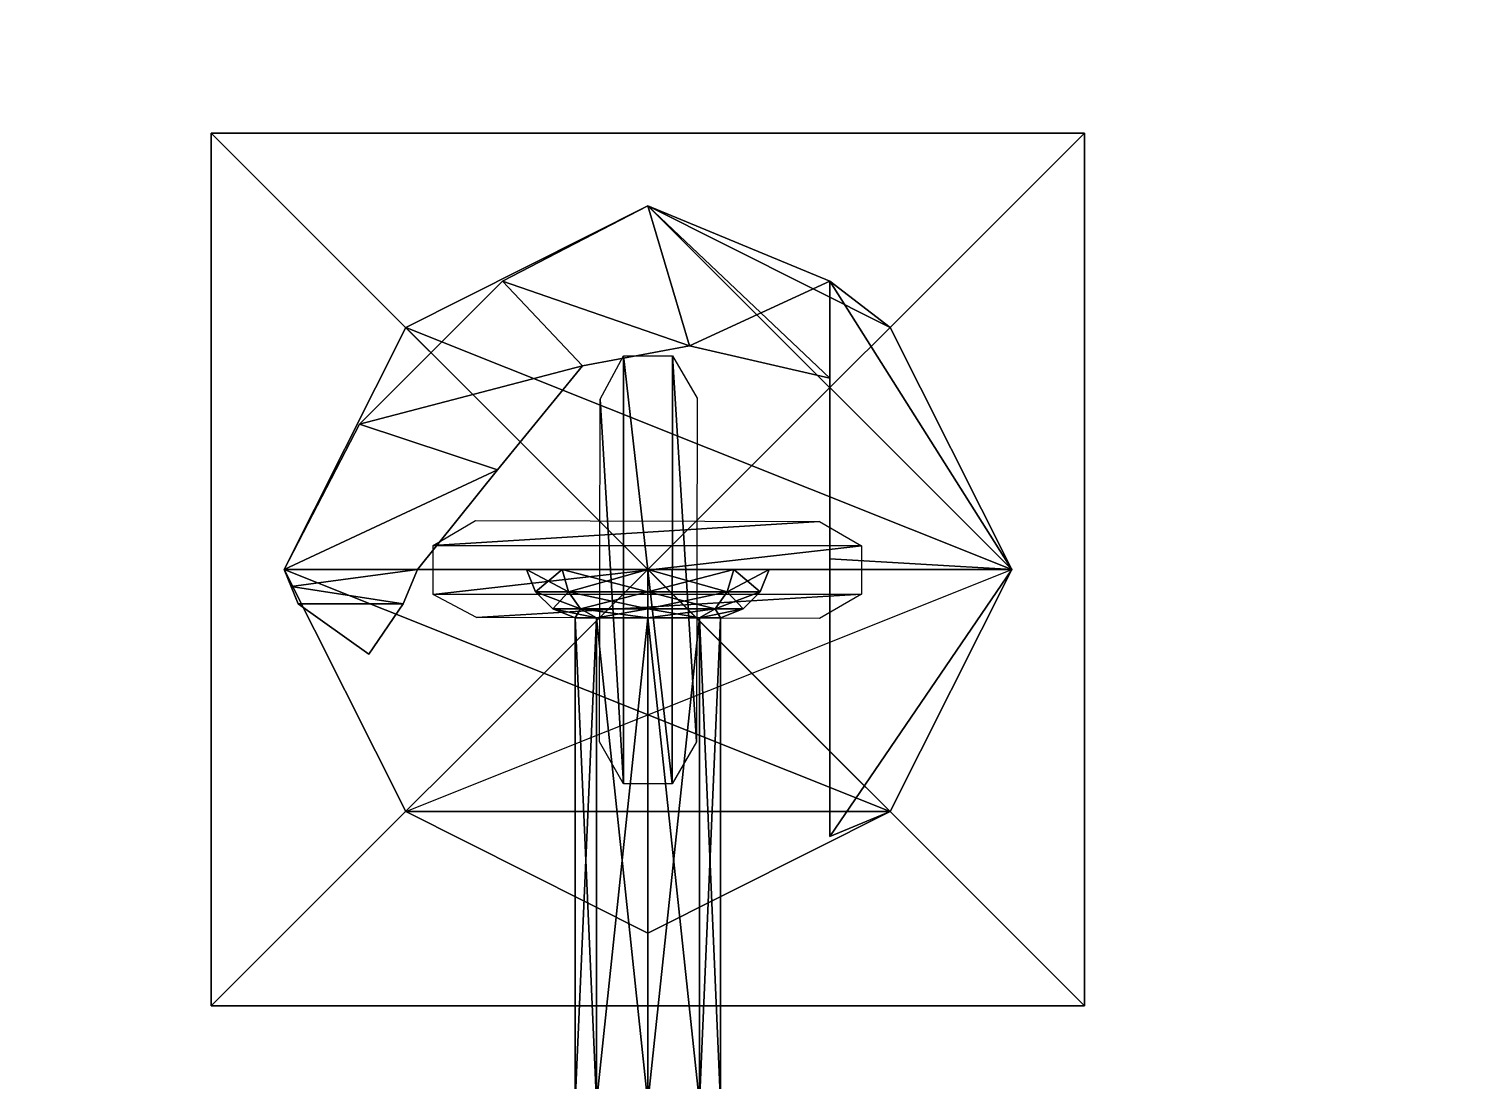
# Model space of a CAD drawing. Extents: x -150 to 2334, y -150 to 2984.
# Drawn here: x 1721.24 to 1750.77, y 789.9 to 811.61 of the extents above; entities that cross this region are included whole.
import ezdxf

# ---------------------------------------------------------------- set-up
doc = ezdxf.new("R2010")
doc.units = 0
for name, color, linetype in [('LAYER0', 7, 'CONTINUOUS'), ('LAYER108', 7, 'CONTINUOUS'), ('LAYER125', 7, 'CONTINUOUS'), ('LAYER142', 7, 'CONTINUOUS'), ('LAYER15', 9, 'CONTINUOUS'), ('LAYER159', 7, 'CONTINUOUS'), ('LAYER20', 254, 'CONTINUOUS'), ('LAYER277', 7, 'CONTINUOUS'), ('LAYER310', 7, 'CONTINUOUS'), ('LAYER40', 9, 'CONTINUOUS'), ('LAYER45', 254, 'CONTINUOUS')]:
    doc.layers.add(name, color=color, linetype=linetype)

msp = doc.modelspace()

# ---------------------------------------------------------------- linework, layer by layer
at = {"layer": 'LAYER0', "invisible_edges": 1}
for points in [[(2334, 2984, -5), (-150, -150, -5), (-150, 2984, -5), (2334, 2984, -5)], [(-150, -150, -5), (2334, 2984, -5), (2334, -150, -5), (-150, -150, -5)], [(2334, -150), (-150, 2984), (-150, -150), (2334, -150)], [(-150, 2984), (2334, -150), (2334, 2984), (-150, 2984)]]:
    msp.add_3dface(points, dxfattribs=at)
at = {"layer": 'LAYER108', "invisible_edges": 1}
for points in [[(2139.4, 1489.128, 866), (1674, 776.4584, 866), (2139.4, 776.4584, 866), (2139.4, 1489.128, 866)], [(1674, 776.4584, 866), (2139.4, 1489.128, 866), (1674, 1489.128, 866), (1674, 776.4584, 866)], [(1674, 1489.128, 848), (2139.4, 776.4584, 848), (1674, 776.4584, 848), (1674, 1489.128, 848)], [(2139.4, 776.4584, 848), (1674, 1489.128, 848), (2139.4, 1489.128, 848), (2139.4, 776.4584, 848)]]:
    msp.add_3dface(points, dxfattribs=at)
at = {"layer": 'LAYER125', "invisible_edges": 1}
for points in [[(2139.4, 1489.128, 1934), (1674, 776.4584, 1934), (2139.4, 776.4584, 1934), (2139.4, 1489.128, 1934)], [(1674, 776.4584, 1934), (2139.4, 1489.128, 1934), (1674, 1489.128, 1934), (1674, 776.4584, 1934)], [(1674, 1489.128, 1916), (2139.4, 776.4584, 1916), (1674, 776.4584, 1916), (1674, 1489.128, 1916)], [(2139.4, 776.4584, 1916), (1674, 1489.128, 1916), (2139.4, 1489.128, 1916), (2139.4, 776.4584, 1916)]]:
    msp.add_3dface(points, dxfattribs=at)
at = {"layer": 'LAYER142', "invisible_edges": 1}
for points in [[(2139.4, 1489.128, 1184), (1614, 776.4584, 1184), (2139.4, 776.4584, 1184), (2139.4, 1489.128, 1184)], [(1614, 776.4584, 1184), (2139.4, 1489.128, 1184), (1614, 1489.128, 1184), (1614, 776.4584, 1184)], [(1614, 1489.128, 1166), (2139.4, 776.4584, 1166), (1614, 776.4584, 1166), (1614, 1489.128, 1166)], [(2139.4, 776.4584, 1166), (1614, 1489.128, 1166), (2139.4, 1489.128, 1166), (2139.4, 776.4584, 1166)]]:
    msp.add_3dface(points, dxfattribs=at)
at = {"layer": 'LAYER15'}
for points in [[(1731.5, 800.457, 857), (1734, 800.457, 854.5), (1732.232, 800.457, 855.2322), (1731.5, 800.457, 857)], [(1735.768, 800.457, 855.2322), (1734, 800.457, 854.5), (1731.5, 800.457, 857), (1735.768, 800.457, 855.2322)], [(1736.5, 800.457, 857), (1735.768, 800.457, 855.2322), (1731.5, 800.457, 857), (1736.5, 800.457, 857)], [(1732.232, 800.457, 858.7678), (1736.5, 800.457, 857), (1731.5, 800.457, 857), (1732.232, 800.457, 858.7678)], [(1731.5, 800.457, 857), (1732.232, 800.457, 855.2322), (1731.686, 799.9955, 857), (1731.5, 800.457, 857)], [(1731.5, 800.457, 857), (1731.686, 799.9955, 857), (1732.364, 799.9955, 858.6359), (1731.5, 800.457, 857)], [(1732.232, 800.457, 858.7678), (1731.5, 800.457, 857), (1732.364, 799.9955, 858.6359), (1732.232, 800.457, 858.7678)], [(1732.232, 800.457, 855.2322), (1732.364, 799.9955, 855.3641), (1731.686, 799.9955, 857), (1732.232, 800.457, 855.2322)], [(1734, 800.457, 859.5), (1736.5, 800.457, 857), (1732.232, 800.457, 858.7678), (1734, 800.457, 859.5)], [(1732.232, 800.457, 855.2322), (1734, 800.457, 854.5), (1732.364, 799.9955, 855.3641), (1732.232, 800.457, 855.2322)], [(1732.232, 800.457, 858.7678), (1732.364, 799.9955, 858.6359), (1734, 799.9955, 859.3135), (1732.232, 800.457, 858.7678)], [(1734, 800.457, 859.5), (1732.232, 800.457, 858.7678), (1734, 799.9955, 859.3135), (1734, 800.457, 859.5)], [(1734, 800.457, 854.5), (1734, 799.9955, 854.6865), (1732.364, 799.9955, 855.3641), (1734, 800.457, 854.5)], [(1735.768, 800.457, 858.7678), (1736.5, 800.457, 857), (1734, 800.457, 859.5), (1735.768, 800.457, 858.7678)], [(1734, 800.457, 859.5), (1734, 799.9955, 859.3135), (1735.636, 799.9955, 858.6359), (1734, 800.457, 859.5)], [(1735.768, 800.457, 858.7678), (1734, 800.457, 859.5), (1735.636, 799.9955, 858.6359), (1735.768, 800.457, 858.7678)], [(1735.768, 800.457, 855.2322), (1735.636, 799.9955, 855.3641), (1734, 799.9955, 854.6865), (1735.768, 800.457, 855.2322)], [(1734, 800.457, 854.5), (1735.768, 800.457, 855.2322), (1734, 799.9955, 854.6865), (1734, 800.457, 854.5)], [(1735.768, 800.457, 858.7678), (1735.636, 799.9955, 858.6359), (1736.313, 799.9955, 857), (1735.768, 800.457, 858.7678)], [(1736.5, 800.457, 857), (1736.313, 799.9955, 857), (1735.636, 799.9955, 855.3641), (1736.5, 800.457, 857)], [(1735.768, 800.457, 855.2322), (1736.5, 800.457, 857), (1735.636, 799.9955, 855.3641), (1735.768, 800.457, 855.2322)], [(1736.5, 800.457, 857), (1735.768, 800.457, 858.7678), (1736.313, 799.9955, 857), (1736.5, 800.457, 857)], [(1731.686, 799.9955, 857), (1732.364, 799.9955, 855.3641), (1732.038, 799.6435, 857), (1731.686, 799.9955, 857)], [(1731.686, 799.9955, 857), (1732.038, 799.6435, 857), (1732.613, 799.6435, 858.387), (1731.686, 799.9955, 857)], [(1732.364, 799.9955, 858.6359), (1731.686, 799.9955, 857), (1732.613, 799.6435, 858.387), (1732.364, 799.9955, 858.6359)], [(1732.364, 799.9955, 855.3641), (1732.613, 799.6435, 855.613), (1732.038, 799.6435, 857), (1732.364, 799.9955, 855.3641)], [(1732.364, 799.9955, 855.3641), (1734, 799.9955, 854.6865), (1732.613, 799.6435, 855.613), (1732.364, 799.9955, 855.3641)], [(1732.364, 799.9955, 858.6359), (1732.613, 799.6435, 858.387), (1734, 799.6435, 858.9615), (1732.364, 799.9955, 858.6359)], [(1734, 799.9955, 859.3135), (1732.364, 799.9955, 858.6359), (1734, 799.6435, 858.9615), (1734, 799.9955, 859.3135)], [(1734, 799.9955, 854.6865), (1734, 799.6435, 855.0385), (1732.613, 799.6435, 855.613), (1734, 799.9955, 854.6865)], [(1734, 799.9955, 859.3135), (1734, 799.6435, 858.9615), (1735.387, 799.6435, 858.387), (1734, 799.9955, 859.3135)], [(1735.636, 799.9955, 858.6359), (1734, 799.9955, 859.3135), (1735.387, 799.6435, 858.387), (1735.636, 799.9955, 858.6359)], [(1735.636, 799.9955, 855.3641), (1735.387, 799.6435, 855.613), (1734, 799.6435, 855.0385), (1735.636, 799.9955, 855.3641)], [(1734, 799.9955, 854.6865), (1735.636, 799.9955, 855.3641), (1734, 799.6435, 855.0385), (1734, 799.9955, 854.6865)], [(1735.636, 799.9955, 858.6359), (1735.387, 799.6435, 858.387), (1735.961, 799.6435, 857), (1735.636, 799.9955, 858.6359)], [(1736.313, 799.9955, 857), (1735.961, 799.6435, 857), (1735.387, 799.6435, 855.613), (1736.313, 799.9955, 857)], [(1735.636, 799.9955, 855.3641), (1736.313, 799.9955, 857), (1735.387, 799.6435, 855.613), (1735.636, 799.9955, 855.3641)], [(1736.313, 799.9955, 857), (1735.636, 799.9955, 858.6359), (1735.961, 799.6435, 857), (1736.313, 799.9955, 857)], [(1732.038, 799.6435, 857), (1732.613, 799.6435, 855.613), (1732.5, 799.457, 857), (1732.038, 799.6435, 857)], [(1732.038, 799.6435, 857), (1732.5, 799.457, 857), (1732.939, 799.457, 858.0607), (1732.038, 799.6435, 857)], [(1732.613, 799.6435, 858.387), (1732.038, 799.6435, 857), (1732.939, 799.457, 858.0607), (1732.613, 799.6435, 858.387)], [(1732.613, 799.6435, 855.613), (1732.939, 799.457, 855.9393), (1732.5, 799.457, 857), (1732.613, 799.6435, 855.613)], [(1732.613, 799.6435, 855.613), (1734, 799.6435, 855.0385), (1732.939, 799.457, 855.9393), (1732.613, 799.6435, 855.613)], [(1732.613, 799.6435, 858.387), (1732.939, 799.457, 858.0607), (1734, 799.457, 858.5), (1732.613, 799.6435, 858.387)], [(1734, 799.6435, 858.9615), (1732.613, 799.6435, 858.387), (1734, 799.457, 858.5), (1734, 799.6435, 858.9615)], [(1734, 799.6435, 855.0385), (1734, 799.457, 855.5), (1732.939, 799.457, 855.9393), (1734, 799.6435, 855.0385)], [(1734, 799.6435, 858.9615), (1734, 799.457, 858.5), (1735.061, 799.457, 858.0607), (1734, 799.6435, 858.9615)], [(1735.387, 799.6435, 858.387), (1734, 799.6435, 858.9615), (1735.061, 799.457, 858.0607), (1735.387, 799.6435, 858.387)], [(1735.387, 799.6435, 855.613), (1735.061, 799.457, 855.9393), (1734, 799.457, 855.5), (1735.387, 799.6435, 855.613)], [(1734, 799.6435, 855.0385), (1735.387, 799.6435, 855.613), (1734, 799.457, 855.5), (1734, 799.6435, 855.0385)], [(1735.387, 799.6435, 858.387), (1735.061, 799.457, 858.0607), (1735.5, 799.457, 857), (1735.387, 799.6435, 858.387)], [(1735.961, 799.6435, 857), (1735.5, 799.457, 857), (1735.061, 799.457, 855.9393), (1735.961, 799.6435, 857)], [(1735.387, 799.6435, 855.613), (1735.961, 799.6435, 857), (1735.061, 799.457, 855.9393), (1735.387, 799.6435, 855.613)], [(1735.961, 799.6435, 857), (1735.387, 799.6435, 858.387), (1735.5, 799.457, 857), (1735.961, 799.6435, 857)], [(1732.939, 799.457, 858.0607), (1732.5, 799.457, 857), (1732.5, 789.457, 857), (1732.939, 799.457, 858.0607)], [(1732.939, 789.457, 858.0607), (1732.939, 799.457, 858.0607), (1732.5, 789.457, 857), (1732.939, 789.457, 858.0607)], [(1732.5, 799.457, 857), (1732.939, 799.457, 855.9393), (1732.939, 789.457, 855.9393), (1732.5, 799.457, 857)], [(1732.5, 789.457, 857), (1732.5, 799.457, 857), (1732.939, 789.457, 855.9393), (1732.5, 789.457, 857)], [(1734, 799.457, 858.5), (1732.939, 799.457, 858.0607), (1732.939, 789.457, 858.0607), (1734, 799.457, 858.5)], [(1734, 789.457, 858.5), (1734, 799.457, 858.5), (1732.939, 789.457, 858.0607), (1734, 789.457, 858.5)], [(1732.939, 799.457, 855.9393), (1734, 799.457, 855.5), (1734, 789.457, 855.5), (1732.939, 799.457, 855.9393)], [(1732.939, 789.457, 855.9393), (1732.939, 799.457, 855.9393), (1734, 789.457, 855.5), (1732.939, 789.457, 855.9393)], [(1735.061, 799.457, 858.0607), (1734, 799.457, 858.5), (1734, 789.457, 858.5), (1735.061, 799.457, 858.0607)], [(1735.061, 789.457, 858.0607), (1735.061, 799.457, 858.0607), (1734, 789.457, 858.5), (1735.061, 789.457, 858.0607)], [(1734, 799.457, 855.5), (1735.061, 799.457, 855.9393), (1735.061, 789.457, 855.9393), (1734, 799.457, 855.5)], [(1734, 789.457, 855.5), (1734, 799.457, 855.5), (1735.061, 789.457, 855.9393), (1734, 789.457, 855.5)], [(1735.5, 799.457, 857), (1735.061, 799.457, 858.0607), (1735.061, 789.457, 858.0607), (1735.5, 799.457, 857)], [(1735.5, 789.457, 857), (1735.5, 799.457, 857), (1735.061, 789.457, 858.0607), (1735.5, 789.457, 857)], [(1735.061, 799.457, 855.9393), (1735.5, 799.457, 857), (1735.5, 789.457, 857), (1735.061, 799.457, 855.9393)], [(1735.061, 789.457, 855.9393), (1735.061, 799.457, 855.9393), (1735.5, 789.457, 857), (1735.061, 789.457, 855.9393)]]:
    msp.add_3dface(points, dxfattribs=at)
at = {"layer": 'LAYER159', "invisible_edges": 1}
for points in [[(2139.4, 1489.128, 1578), (1614, 776.4584, 1578), (2139.4, 776.4584, 1578), (2139.4, 1489.128, 1578)], [(1614, 776.4584, 1578), (2139.4, 1489.128, 1578), (1614, 1489.128, 1578), (1614, 776.4584, 1578)], [(1614, 1489.128, 1560), (2139.4, 776.4584, 1560), (1614, 776.4584, 1560), (1614, 1489.128, 1560)], [(2139.4, 776.4584, 1560), (1614, 1489.128, 1560), (2139.4, 1489.128, 1560), (2139.4, 776.4584, 1560)]]:
    msp.add_3dface(points, dxfattribs=at)
at = {"layer": 'LAYER20'}
for points in [[(1725, 809.457, 848.05), (1725, 791.457, 847.95), (1725, 791.457, 848.05), (1725, 809.457, 848.05)], [(1725, 809.457, 847.95), (1725, 791.457, 847.95), (1725, 809.457, 848.05), (1725, 809.457, 847.95)], [(1743, 809.457, 847.95), (1725, 809.457, 848.05), (1725, 809.457, 847.95), (1743, 809.457, 847.95)], [(1743, 809.457, 848.05), (1725, 809.457, 848.05), (1743, 809.457, 847.95), (1743, 809.457, 848.05)], [(1743, 809.457, 848.05), (1725, 791.457, 848.05), (1743, 791.457, 848.05), (1743, 809.457, 848.05)], [(1725, 809.457, 848.05), (1725, 791.457, 848.05), (1743, 809.457, 848.05), (1725, 809.457, 848.05)], [(1743, 791.457, 847.95), (1725, 809.457, 847.95), (1743, 809.457, 847.95), (1743, 791.457, 847.95)], [(1725, 791.457, 847.95), (1725, 809.457, 847.95), (1743, 791.457, 847.95), (1725, 791.457, 847.95)], [(1743, 791.457, 848.05), (1743, 809.457, 847.95), (1743, 809.457, 848.05), (1743, 791.457, 848.05)], [(1743, 791.457, 847.95), (1743, 809.457, 847.95), (1743, 791.457, 848.05), (1743, 791.457, 847.95)], [(1734, 807.957, 853.5), (1729.007, 805.4496, 847.5), (1729.007, 805.4496, 853.5), (1734, 807.957, 853.5)], [(1734, 807.957, 847.5), (1729.007, 805.4496, 847.5), (1734, 807.957, 853.5), (1734, 807.957, 847.5)], [(1729.007, 805.4496, 853.5), (1741.5, 800.457, 853.5), (1734, 807.957, 853.5), (1729.007, 805.4496, 853.5)], [(1734, 807.957, 847.5), (1741.5, 800.457, 847.5), (1729.007, 805.4496, 847.5), (1734, 807.957, 847.5)], [(1731, 806.4032, 858), (1734.859, 805.0685, 858), (1734, 807.957, 858), (1731, 806.4032, 858)], [(1734, 807.957, 859.5), (1731, 806.4032, 858), (1731, 806.4032, 859.5), (1734, 807.957, 859.5)], [(1734, 807.957, 858), (1731, 806.4032, 858), (1734, 807.957, 859.5), (1734, 807.957, 858)], [(1731, 806.4032, 859.5), (1734.859, 805.0685, 859.5), (1734, 807.957, 859.5), (1731, 806.4032, 859.5)], [(1734, 807.957, 858), (1734.859, 805.0685, 858), (1731, 806.4032, 858), (1734, 807.957, 858)], [(1734, 807.957, 858), (1737.75, 806.4032, 858), (1734.859, 805.0685, 858), (1734, 807.957, 858)], [(1738.993, 805.4496, 853.5), (1734, 807.957, 847.5), (1734, 807.957, 853.5), (1738.993, 805.4496, 853.5)], [(1738.993, 805.4496, 847.5), (1734, 807.957, 847.5), (1738.993, 805.4496, 853.5), (1738.993, 805.4496, 847.5)], [(1734, 807.957, 859.5), (1737.75, 806.4032, 858), (1734, 807.957, 858), (1734, 807.957, 859.5)], [(1737.75, 806.4032, 859.5), (1737.75, 806.4032, 858), (1734, 807.957, 859.5), (1737.75, 806.4032, 859.5)], [(1734, 807.957, 853.5), (1741.5, 800.457, 853.5), (1738.993, 805.4496, 853.5), (1734, 807.957, 853.5)], [(1734, 807.957, 859.5), (1737.75, 804.4032, 859.5), (1737.75, 806.4032, 859.5), (1734, 807.957, 859.5)], [(1734.859, 805.0685, 859.5), (1737.75, 804.4032, 859.5), (1734, 807.957, 859.5), (1734.859, 805.0685, 859.5)], [(1734, 807.957, 858), (1737.75, 804.4032, 858), (1734.859, 805.0685, 858), (1734, 807.957, 858)], [(1737.75, 806.4032, 858), (1737.75, 804.4032, 858), (1734, 807.957, 858), (1737.75, 806.4032, 858)], [(1738.993, 805.4496, 847.5), (1741.5, 800.457, 847.5), (1734, 807.957, 847.5), (1738.993, 805.4496, 847.5)], [(1731, 806.4032, 858), (1728.054, 803.457, 859.5), (1731, 806.4032, 859.5), (1731, 806.4032, 858)], [(1728.054, 803.457, 858), (1728.054, 803.457, 859.5), (1731, 806.4032, 858), (1728.054, 803.457, 858)], [(1728.054, 803.457, 859.5), (1732.655, 804.6558, 859.5), (1731, 806.4032, 859.5), (1728.054, 803.457, 859.5)], [(1731, 806.4032, 858), (1732.655, 804.6558, 858), (1728.054, 803.457, 858), (1731, 806.4032, 858)], [(1732.655, 804.6558, 858), (1734.859, 805.0685, 858), (1731, 806.4032, 858), (1732.655, 804.6558, 858)], [(1732.655, 804.6558, 859.5), (1734.859, 805.0685, 859.5), (1731, 806.4032, 859.5), (1732.655, 804.6558, 859.5)], [(1731, 806.4032, 858), (1734.859, 805.0685, 858), (1732.655, 804.6558, 858), (1731, 806.4032, 858)], [(1734.859, 805.0685, 858), (1737.75, 806.4032, 858), (1737.75, 804.4032, 858), (1734.859, 805.0685, 858)], [(1737.75, 806.4032, 859.5), (1737.75, 804.4032, 858), (1737.75, 806.4032, 858), (1737.75, 806.4032, 859.5)], [(1737.75, 804.4032, 859.5), (1737.75, 804.4032, 858), (1737.75, 806.4032, 859.5), (1737.75, 804.4032, 859.5)], [(1737.75, 806.4032, 853.5), (1737.75, 794.9496, 859.5), (1737.75, 806.4032, 859.5), (1737.75, 806.4032, 853.5)], [(1737.75, 794.9496, 853.5), (1737.75, 794.9496, 859.5), (1737.75, 806.4032, 853.5), (1737.75, 794.9496, 853.5)], [(1738.993, 805.4496, 853.5), (1737.75, 806.4032, 859.5), (1738.993, 805.4496, 859.5), (1738.993, 805.4496, 853.5)], [(1737.75, 806.4032, 853.5), (1737.75, 806.4032, 859.5), (1738.993, 805.4496, 853.5), (1737.75, 806.4032, 853.5)], [(1741.5, 800.457, 859.5), (1737.75, 806.4032, 859.5), (1737.75, 800.6765, 859.5), (1741.5, 800.457, 859.5)], [(1738.993, 805.4496, 859.5), (1737.75, 806.4032, 859.5), (1741.5, 800.457, 859.5), (1738.993, 805.4496, 859.5)], [(1737.75, 806.4032, 853.5), (1741.5, 800.457, 853.5), (1737.75, 800.6765, 853.5), (1737.75, 806.4032, 853.5)], [(1738.993, 805.4496, 853.5), (1741.5, 800.457, 853.5), (1737.75, 806.4032, 853.5), (1738.993, 805.4496, 853.5)], [(1729.007, 805.4496, 853.5), (1726.5, 800.457, 847.5), (1726.5, 800.457, 853.5), (1729.007, 805.4496, 853.5)], [(1729.007, 805.4496, 847.5), (1726.5, 800.457, 847.5), (1729.007, 805.4496, 853.5), (1729.007, 805.4496, 847.5)], [(1726.5, 800.457, 853.5), (1738.993, 795.4644, 853.5), (1729.007, 805.4496, 853.5), (1726.5, 800.457, 853.5)], [(1729.007, 805.4496, 847.5), (1741.5, 800.457, 847.5), (1726.5, 800.457, 847.5), (1729.007, 805.4496, 847.5)], [(1729.007, 805.4496, 853.5), (1738.993, 795.4644, 853.5), (1741.5, 800.457, 853.5), (1729.007, 805.4496, 853.5)], [(1741.5, 800.457, 853.5), (1738.993, 805.4496, 859.5), (1741.5, 800.457, 859.5), (1741.5, 800.457, 853.5)], [(1738.993, 805.4496, 853.5), (1738.993, 805.4496, 859.5), (1741.5, 800.457, 853.5), (1738.993, 805.4496, 853.5)], [(1741.5, 800.457, 853.5), (1738.993, 805.4496, 847.5), (1738.993, 805.4496, 853.5), (1741.5, 800.457, 853.5)], [(1741.5, 800.457, 847.5), (1738.993, 805.4496, 847.5), (1741.5, 800.457, 853.5), (1741.5, 800.457, 847.5)], [(1732.655, 804.6558, 859.5), (1734.859, 805.0685, 858), (1734.859, 805.0685, 859.5), (1732.655, 804.6558, 859.5)], [(1732.655, 804.6558, 858), (1734.859, 805.0685, 858), (1732.655, 804.6558, 859.5), (1732.655, 804.6558, 858)], [(1733.494, 804.8636, 847.5), (1733.5, 796.0363, 847.5), (1733.019, 803.9705, 847.5), (1733.494, 804.8636, 847.5)], [(1733.494, 804.8636, 847.5), (1734.5, 796.0363, 847.5), (1733.5, 796.0363, 847.5), (1733.494, 804.8636, 847.5)], [(1734.506, 804.8636, 847.5), (1734.5, 796.0363, 847.5), (1733.494, 804.8636, 847.5), (1734.506, 804.8636, 847.5)], [(1734.506, 804.8636, 847.5), (1735, 796.9023, 847.5), (1734.5, 796.0363, 847.5), (1734.506, 804.8636, 847.5)], [(1735.018, 803.9908, 847.5), (1735, 796.9023, 847.5), (1734.506, 804.8636, 847.5), (1735.018, 803.9908, 847.5)], [(1734.859, 805.0685, 859.5), (1737.75, 804.4032, 858), (1737.75, 804.4032, 859.5), (1734.859, 805.0685, 859.5)], [(1734.859, 805.0685, 858), (1737.75, 804.4032, 858), (1734.859, 805.0685, 859.5), (1734.859, 805.0685, 858)], [(1730.9, 802.5107, 859.5), (1732.655, 804.6558, 859.5), (1728.054, 803.457, 859.5), (1730.9, 802.5107, 859.5)], [(1728.054, 803.457, 858), (1732.655, 804.6558, 858), (1730.9, 802.5107, 858), (1728.054, 803.457, 858)], [(1730.9, 802.5107, 859.5), (1732.655, 804.6558, 858), (1732.655, 804.6558, 859.5), (1730.9, 802.5107, 859.5)], [(1730.9, 802.5107, 858), (1732.655, 804.6558, 858), (1730.9, 802.5107, 859.5), (1730.9, 802.5107, 858)], [(1733.019, 803.9705, 847.5), (1733.5, 796.0363, 847.5), (1733, 796.9023, 847.5), (1733.019, 803.9705, 847.5)], [(1728.054, 803.457, 858), (1726.5, 800.457, 859.5), (1728.054, 803.457, 859.5), (1728.054, 803.457, 858)], [(1726.5, 800.457, 858), (1726.5, 800.457, 859.5), (1728.054, 803.457, 858), (1726.5, 800.457, 858)], [(1726.5, 800.457, 859.5), (1730.9, 802.5107, 859.5), (1728.054, 803.457, 859.5), (1726.5, 800.457, 859.5)], [(1728.054, 803.457, 858), (1730.9, 802.5107, 858), (1726.5, 800.457, 858), (1728.054, 803.457, 858)], [(1729.25, 800.457, 859.5), (1730.9, 802.5107, 859.5), (1726.5, 800.457, 859.5), (1729.25, 800.457, 859.5)], [(1726.5, 800.457, 858), (1730.9, 802.5107, 858), (1729.25, 800.457, 858), (1726.5, 800.457, 858)], [(1729.25, 800.457, 858), (1730.9, 802.5107, 859.5), (1729.25, 800.457, 859.5), (1729.25, 800.457, 858)], [(1730.9, 802.5107, 858), (1730.9, 802.5107, 859.5), (1729.25, 800.457, 858), (1730.9, 802.5107, 858)], [(1730.445, 801.4644, 847.5), (1737.534, 801.4466, 847.5), (1729.573, 800.9525, 847.5), (1730.445, 801.4644, 847.5)], [(1729.573, 800.9525, 847.5), (1737.534, 801.4466, 847.5), (1738.4, 800.9466, 847.5), (1729.573, 800.9525, 847.5)], [(1729.573, 800.9525, 847.5), (1738.4, 800.9466, 847.5), (1729.573, 799.9408, 847.5), (1729.573, 800.9525, 847.5)], [(1729.573, 799.9408, 847.5), (1738.4, 800.9466, 847.5), (1738.4, 799.9466, 847.5), (1729.573, 799.9408, 847.5)], [(1737.75, 794.9496, 859.5), (1741.5, 800.457, 859.5), (1737.75, 800.6765, 859.5), (1737.75, 794.9496, 859.5)], [(1737.75, 800.6765, 853.5), (1741.5, 800.457, 853.5), (1737.75, 794.9496, 853.5), (1737.75, 800.6765, 853.5)], [(1726.5, 800.457, 853.5), (1729.007, 795.4644, 847.5), (1729.007, 795.4644, 853.5), (1726.5, 800.457, 853.5)], [(1726.5, 800.457, 847.5), (1729.007, 795.4644, 847.5), (1726.5, 800.457, 853.5), (1726.5, 800.457, 847.5)], [(1726.5, 800.457, 859.5), (1726.793, 799.7499, 858), (1726.793, 799.7499, 859.5), (1726.5, 800.457, 859.5)], [(1726.5, 800.457, 858), (1726.793, 799.7499, 858), (1726.5, 800.457, 859.5), (1726.5, 800.457, 858)], [(1729.007, 795.4644, 853.5), (1738.993, 795.4644, 853.5), (1726.5, 800.457, 853.5), (1729.007, 795.4644, 853.5)], [(1726.646, 800.1035, 859.5), (1729.25, 800.457, 859.5), (1726.5, 800.457, 859.5), (1726.646, 800.1035, 859.5)], [(1726.5, 800.457, 858), (1729.25, 800.457, 858), (1726.646, 800.1035, 858), (1726.5, 800.457, 858)], [(1726.5, 800.457, 847.5), (1738.993, 795.4644, 847.5), (1729.007, 795.4644, 847.5), (1726.5, 800.457, 847.5)], [(1726.5, 800.457, 847.5), (1741.5, 800.457, 847.5), (1738.993, 795.4644, 847.5), (1726.5, 800.457, 847.5)], [(1728.957, 799.7499, 859.5), (1729.25, 800.457, 859.5), (1726.646, 800.1035, 859.5), (1728.957, 799.7499, 859.5)], [(1726.646, 800.1035, 858), (1729.25, 800.457, 858), (1728.957, 799.7499, 858), (1726.646, 800.1035, 858)], [(1728.957, 799.7499, 858), (1729.25, 800.457, 859.5), (1728.957, 799.7499, 859.5), (1728.957, 799.7499, 858)], [(1729.25, 800.457, 858), (1729.25, 800.457, 859.5), (1728.957, 799.7499, 858), (1729.25, 800.457, 858)], [(1738.993, 795.4644, 847.5), (1729.007, 795.4644, 847.5), (1741.5, 800.457, 847.5), (1738.993, 795.4644, 847.5)], [(1738.993, 795.4644, 859.5), (1741.5, 800.457, 859.5), (1737.75, 794.9496, 859.5), (1738.993, 795.4644, 859.5)], [(1737.75, 794.9496, 853.5), (1741.5, 800.457, 853.5), (1738.993, 795.4644, 853.5), (1737.75, 794.9496, 853.5)], [(1738.993, 795.4644, 853.5), (1741.5, 800.457, 847.5), (1741.5, 800.457, 853.5), (1738.993, 795.4644, 853.5)], [(1738.993, 795.4644, 847.5), (1741.5, 800.457, 847.5), (1738.993, 795.4644, 853.5), (1738.993, 795.4644, 847.5)], [(1738.993, 795.4644, 853.5), (1741.5, 800.457, 859.5), (1738.993, 795.4644, 859.5), (1738.993, 795.4644, 853.5)], [(1741.5, 800.457, 853.5), (1741.5, 800.457, 859.5), (1738.993, 795.4644, 853.5), (1741.5, 800.457, 853.5)], [(1726.793, 799.7499, 859.5), (1728.957, 799.7499, 859.5), (1726.646, 800.1035, 859.5), (1726.793, 799.7499, 859.5)], [(1726.646, 800.1035, 858), (1728.957, 799.7499, 858), (1726.793, 799.7499, 858), (1726.646, 800.1035, 858)], [(1729.573, 799.9408, 847.5), (1738.4, 799.9466, 847.5), (1730.466, 799.4652, 847.5), (1729.573, 799.9408, 847.5)], [(1730.466, 799.4652, 847.5), (1738.4, 799.9466, 847.5), (1737.534, 799.4466, 847.5), (1730.466, 799.4652, 847.5)], [(1726.793, 799.7499, 858), (1728.25, 798.707, 859.5), (1726.793, 799.7499, 859.5), (1726.793, 799.7499, 858)], [(1728.25, 798.707, 858), (1728.25, 798.707, 859.5), (1726.793, 799.7499, 858), (1728.25, 798.707, 858)], [(1728.25, 798.707, 859.5), (1728.957, 799.7499, 859.5), (1726.793, 799.7499, 859.5), (1728.25, 798.707, 859.5)], [(1726.793, 799.7499, 858), (1728.957, 799.7499, 858), (1728.25, 798.707, 858), (1726.793, 799.7499, 858)], [(1728.25, 798.707, 858), (1728.957, 799.7499, 859.5), (1728.25, 798.707, 859.5), (1728.25, 798.707, 858)], [(1728.957, 799.7499, 858), (1728.957, 799.7499, 859.5), (1728.25, 798.707, 858), (1728.957, 799.7499, 858)], [(1734, 792.957, 847.5), (1729.007, 795.4644, 847.5), (1738.993, 795.4644, 847.5), (1734, 792.957, 847.5)], [(1729.007, 795.4644, 853.5), (1734, 792.957, 847.5), (1734, 792.957, 853.5), (1729.007, 795.4644, 853.5)], [(1729.007, 795.4644, 847.5), (1734, 792.957, 847.5), (1729.007, 795.4644, 853.5), (1729.007, 795.4644, 847.5)], [(1734, 792.957, 853.5), (1738.993, 795.4644, 853.5), (1729.007, 795.4644, 853.5), (1734, 792.957, 853.5)], [(1729.007, 795.4644, 847.5), (1738.993, 795.4644, 847.5), (1734, 792.957, 847.5), (1729.007, 795.4644, 847.5)], [(1734, 792.957, 853.5), (1738.993, 795.4644, 847.5), (1738.993, 795.4644, 853.5), (1734, 792.957, 853.5)], [(1734, 792.957, 847.5), (1738.993, 795.4644, 847.5), (1734, 792.957, 853.5), (1734, 792.957, 847.5)], [(1737.75, 794.9496, 859.5), (1738.993, 795.4644, 853.5), (1738.993, 795.4644, 859.5), (1737.75, 794.9496, 859.5)], [(1737.75, 794.9496, 853.5), (1738.993, 795.4644, 853.5), (1737.75, 794.9496, 859.5), (1737.75, 794.9496, 853.5)], [(1725, 791.457, 848.05), (1743, 791.457, 847.95), (1743, 791.457, 848.05), (1725, 791.457, 848.05)], [(1725, 791.457, 847.95), (1743, 791.457, 847.95), (1725, 791.457, 848.05), (1725, 791.457, 847.95)]]:
    msp.add_3dface(points, dxfattribs=at)
at = {"layer": 'LAYER277', "invisible_edges": 1}
for points in [[(2164, 776.455, 80), (1614, 1489.125, 80), (2164, 1489.125, 80), (2164, 776.455, 80)], [(1614, 1489.125, 80), (2164, 776.455, 80), (1614, 776.455, 80), (1614, 1489.125, 80)], [(1614, 776.455, 98), (2164, 1489.125, 98), (1614, 1489.125, 98), (1614, 776.455, 98)], [(2164, 1489.125, 98), (1614, 776.455, 98), (2164, 776.455, 98), (2164, 1489.125, 98)]]:
    msp.add_3dface(points, dxfattribs=at)
at = {"layer": 'LAYER310', "invisible_edges": 1}
for points in [[(2164, 1489.125, 2349), (1614, 776.455, 2349), (2164, 776.455, 2349), (2164, 1489.125, 2349)], [(1614, 776.455, 2349), (2164, 1489.125, 2349), (1614, 1489.125, 2349), (1614, 776.455, 2349)], [(1614, 1489.125, 2331), (2164, 776.455, 2331), (1614, 776.455, 2331), (1614, 1489.125, 2331)], [(2164, 776.455, 2331), (1614, 1489.125, 2331), (2164, 1489.125, 2331), (2164, 776.455, 2331)]]:
    msp.add_3dface(points, dxfattribs=at)
at = {"layer": 'LAYER40'}
for points in [[(1731.5, 800.457, 1925), (1734, 800.457, 1922.5), (1732.232, 800.457, 1923.232), (1731.5, 800.457, 1925)], [(1735.768, 800.457, 1923.232), (1734, 800.457, 1922.5), (1731.5, 800.457, 1925), (1735.768, 800.457, 1923.232)], [(1736.5, 800.457, 1925), (1735.768, 800.457, 1923.232), (1731.5, 800.457, 1925), (1736.5, 800.457, 1925)], [(1732.232, 800.457, 1926.768), (1736.5, 800.457, 1925), (1731.5, 800.457, 1925), (1732.232, 800.457, 1926.768)], [(1731.5, 800.457, 1925), (1732.232, 800.457, 1923.232), (1731.686, 799.9955, 1925), (1731.5, 800.457, 1925)], [(1731.5, 800.457, 1925), (1731.686, 799.9955, 1925), (1732.364, 799.9955, 1926.636), (1731.5, 800.457, 1925)], [(1732.232, 800.457, 1926.768), (1731.5, 800.457, 1925), (1732.364, 799.9955, 1926.636), (1732.232, 800.457, 1926.768)], [(1732.232, 800.457, 1923.232), (1732.364, 799.9955, 1923.364), (1731.686, 799.9955, 1925), (1732.232, 800.457, 1923.232)], [(1734, 800.457, 1927.5), (1736.5, 800.457, 1925), (1732.232, 800.457, 1926.768), (1734, 800.457, 1927.5)], [(1732.232, 800.457, 1923.232), (1734, 800.457, 1922.5), (1732.364, 799.9955, 1923.364), (1732.232, 800.457, 1923.232)], [(1732.232, 800.457, 1926.768), (1732.364, 799.9955, 1926.636), (1734, 799.9955, 1927.314), (1732.232, 800.457, 1926.768)], [(1734, 800.457, 1927.5), (1732.232, 800.457, 1926.768), (1734, 799.9955, 1927.314), (1734, 800.457, 1927.5)], [(1734, 800.457, 1922.5), (1734, 799.9955, 1922.686), (1732.364, 799.9955, 1923.364), (1734, 800.457, 1922.5)], [(1735.768, 800.457, 1926.768), (1736.5, 800.457, 1925), (1734, 800.457, 1927.5), (1735.768, 800.457, 1926.768)], [(1734, 800.457, 1927.5), (1734, 799.9955, 1927.314), (1735.636, 799.9955, 1926.636), (1734, 800.457, 1927.5)], [(1735.768, 800.457, 1926.768), (1734, 800.457, 1927.5), (1735.636, 799.9955, 1926.636), (1735.768, 800.457, 1926.768)], [(1735.768, 800.457, 1923.232), (1735.636, 799.9955, 1923.364), (1734, 799.9955, 1922.686), (1735.768, 800.457, 1923.232)], [(1734, 800.457, 1922.5), (1735.768, 800.457, 1923.232), (1734, 799.9955, 1922.686), (1734, 800.457, 1922.5)], [(1735.768, 800.457, 1926.768), (1735.636, 799.9955, 1926.636), (1736.313, 799.9955, 1925), (1735.768, 800.457, 1926.768)], [(1736.5, 800.457, 1925), (1736.313, 799.9955, 1925), (1735.636, 799.9955, 1923.364), (1736.5, 800.457, 1925)], [(1735.768, 800.457, 1923.232), (1736.5, 800.457, 1925), (1735.636, 799.9955, 1923.364), (1735.768, 800.457, 1923.232)], [(1736.5, 800.457, 1925), (1735.768, 800.457, 1926.768), (1736.313, 799.9955, 1925), (1736.5, 800.457, 1925)], [(1731.686, 799.9955, 1925), (1732.364, 799.9955, 1923.364), (1732.038, 799.6435, 1925), (1731.686, 799.9955, 1925)], [(1731.686, 799.9955, 1925), (1732.038, 799.6435, 1925), (1732.613, 799.6435, 1926.387), (1731.686, 799.9955, 1925)], [(1732.364, 799.9955, 1926.636), (1731.686, 799.9955, 1925), (1732.613, 799.6435, 1926.387), (1732.364, 799.9955, 1926.636)], [(1732.364, 799.9955, 1923.364), (1732.613, 799.6435, 1923.613), (1732.038, 799.6435, 1925), (1732.364, 799.9955, 1923.364)], [(1732.364, 799.9955, 1923.364), (1734, 799.9955, 1922.686), (1732.613, 799.6435, 1923.613), (1732.364, 799.9955, 1923.364)], [(1732.364, 799.9955, 1926.636), (1732.613, 799.6435, 1926.387), (1734, 799.6435, 1926.962), (1732.364, 799.9955, 1926.636)], [(1734, 799.9955, 1927.314), (1732.364, 799.9955, 1926.636), (1734, 799.6435, 1926.962), (1734, 799.9955, 1927.314)], [(1734, 799.9955, 1922.686), (1734, 799.6435, 1923.038), (1732.613, 799.6435, 1923.613), (1734, 799.9955, 1922.686)], [(1734, 799.9955, 1927.314), (1734, 799.6435, 1926.962), (1735.387, 799.6435, 1926.387), (1734, 799.9955, 1927.314)], [(1735.636, 799.9955, 1926.636), (1734, 799.9955, 1927.314), (1735.387, 799.6435, 1926.387), (1735.636, 799.9955, 1926.636)], [(1735.636, 799.9955, 1923.364), (1735.387, 799.6435, 1923.613), (1734, 799.6435, 1923.038), (1735.636, 799.9955, 1923.364)], [(1734, 799.9955, 1922.686), (1735.636, 799.9955, 1923.364), (1734, 799.6435, 1923.038), (1734, 799.9955, 1922.686)], [(1735.636, 799.9955, 1926.636), (1735.387, 799.6435, 1926.387), (1735.961, 799.6435, 1925), (1735.636, 799.9955, 1926.636)], [(1736.313, 799.9955, 1925), (1735.961, 799.6435, 1925), (1735.387, 799.6435, 1923.613), (1736.313, 799.9955, 1925)], [(1735.636, 799.9955, 1923.364), (1736.313, 799.9955, 1925), (1735.387, 799.6435, 1923.613), (1735.636, 799.9955, 1923.364)], [(1736.313, 799.9955, 1925), (1735.636, 799.9955, 1926.636), (1735.961, 799.6435, 1925), (1736.313, 799.9955, 1925)], [(1732.038, 799.6435, 1925), (1732.613, 799.6435, 1923.613), (1732.5, 799.457, 1925), (1732.038, 799.6435, 1925)], [(1732.038, 799.6435, 1925), (1732.5, 799.457, 1925), (1732.939, 799.457, 1926.061), (1732.038, 799.6435, 1925)], [(1732.613, 799.6435, 1926.387), (1732.038, 799.6435, 1925), (1732.939, 799.457, 1926.061), (1732.613, 799.6435, 1926.387)], [(1732.613, 799.6435, 1923.613), (1732.939, 799.457, 1923.939), (1732.5, 799.457, 1925), (1732.613, 799.6435, 1923.613)], [(1732.613, 799.6435, 1923.613), (1734, 799.6435, 1923.038), (1732.939, 799.457, 1923.939), (1732.613, 799.6435, 1923.613)], [(1732.613, 799.6435, 1926.387), (1732.939, 799.457, 1926.061), (1734, 799.457, 1926.5), (1732.613, 799.6435, 1926.387)], [(1734, 799.6435, 1926.962), (1732.613, 799.6435, 1926.387), (1734, 799.457, 1926.5), (1734, 799.6435, 1926.962)], [(1734, 799.6435, 1923.038), (1734, 799.457, 1923.5), (1732.939, 799.457, 1923.939), (1734, 799.6435, 1923.038)], [(1734, 799.6435, 1926.962), (1734, 799.457, 1926.5), (1735.061, 799.457, 1926.061), (1734, 799.6435, 1926.962)], [(1735.387, 799.6435, 1926.387), (1734, 799.6435, 1926.962), (1735.061, 799.457, 1926.061), (1735.387, 799.6435, 1926.387)], [(1735.387, 799.6435, 1923.613), (1735.061, 799.457, 1923.939), (1734, 799.457, 1923.5), (1735.387, 799.6435, 1923.613)], [(1734, 799.6435, 1923.038), (1735.387, 799.6435, 1923.613), (1734, 799.457, 1923.5), (1734, 799.6435, 1923.038)], [(1735.387, 799.6435, 1926.387), (1735.061, 799.457, 1926.061), (1735.5, 799.457, 1925), (1735.387, 799.6435, 1926.387)], [(1735.961, 799.6435, 1925), (1735.5, 799.457, 1925), (1735.061, 799.457, 1923.939), (1735.961, 799.6435, 1925)], [(1735.387, 799.6435, 1923.613), (1735.961, 799.6435, 1925), (1735.061, 799.457, 1923.939), (1735.387, 799.6435, 1923.613)], [(1735.961, 799.6435, 1925), (1735.387, 799.6435, 1926.387), (1735.5, 799.457, 1925), (1735.961, 799.6435, 1925)], [(1732.939, 799.457, 1926.061), (1732.5, 799.457, 1925), (1732.5, 789.457, 1925), (1732.939, 799.457, 1926.061)], [(1732.939, 789.457, 1926.061), (1732.939, 799.457, 1926.061), (1732.5, 789.457, 1925), (1732.939, 789.457, 1926.061)], [(1732.5, 799.457, 1925), (1732.939, 799.457, 1923.939), (1732.939, 789.457, 1923.939), (1732.5, 799.457, 1925)], [(1732.5, 789.457, 1925), (1732.5, 799.457, 1925), (1732.939, 789.457, 1923.939), (1732.5, 789.457, 1925)], [(1734, 799.457, 1926.5), (1732.939, 799.457, 1926.061), (1732.939, 789.457, 1926.061), (1734, 799.457, 1926.5)], [(1734, 789.457, 1926.5), (1734, 799.457, 1926.5), (1732.939, 789.457, 1926.061), (1734, 789.457, 1926.5)], [(1732.939, 799.457, 1923.939), (1734, 799.457, 1923.5), (1734, 789.457, 1923.5), (1732.939, 799.457, 1923.939)], [(1732.939, 789.457, 1923.939), (1732.939, 799.457, 1923.939), (1734, 789.457, 1923.5), (1732.939, 789.457, 1923.939)], [(1735.061, 799.457, 1926.061), (1734, 799.457, 1926.5), (1734, 789.457, 1926.5), (1735.061, 799.457, 1926.061)], [(1735.061, 789.457, 1926.061), (1735.061, 799.457, 1926.061), (1734, 789.457, 1926.5), (1735.061, 789.457, 1926.061)], [(1734, 799.457, 1923.5), (1735.061, 799.457, 1923.939), (1735.061, 789.457, 1923.939), (1734, 799.457, 1923.5)], [(1734, 789.457, 1923.5), (1734, 799.457, 1923.5), (1735.061, 789.457, 1923.939), (1734, 789.457, 1923.5)], [(1735.5, 799.457, 1925), (1735.061, 799.457, 1926.061), (1735.061, 789.457, 1926.061), (1735.5, 799.457, 1925)], [(1735.5, 789.457, 1925), (1735.5, 799.457, 1925), (1735.061, 789.457, 1926.061), (1735.5, 789.457, 1925)], [(1735.061, 799.457, 1923.939), (1735.5, 799.457, 1925), (1735.5, 789.457, 1925), (1735.061, 799.457, 1923.939)], [(1735.061, 789.457, 1923.939), (1735.061, 799.457, 1923.939), (1735.5, 789.457, 1925), (1735.061, 789.457, 1923.939)]]:
    msp.add_3dface(points, dxfattribs=at)
at = {"layer": 'LAYER45'}
for points in [[(1725, 809.457, 1916.05), (1725, 791.457, 1915.95), (1725, 791.457, 1916.05), (1725, 809.457, 1916.05)], [(1725, 809.457, 1915.95), (1725, 791.457, 1915.95), (1725, 809.457, 1916.05), (1725, 809.457, 1915.95)], [(1743, 809.457, 1915.95), (1725, 809.457, 1916.05), (1725, 809.457, 1915.95), (1743, 809.457, 1915.95)], [(1743, 809.457, 1916.05), (1725, 809.457, 1916.05), (1743, 809.457, 1915.95), (1743, 809.457, 1916.05)], [(1743, 809.457, 1916.05), (1725, 791.457, 1916.05), (1743, 791.457, 1916.05), (1743, 809.457, 1916.05)], [(1725, 809.457, 1916.05), (1725, 791.457, 1916.05), (1743, 809.457, 1916.05), (1725, 809.457, 1916.05)], [(1743, 791.457, 1915.95), (1725, 809.457, 1915.95), (1743, 809.457, 1915.95), (1743, 791.457, 1915.95)], [(1725, 791.457, 1915.95), (1725, 809.457, 1915.95), (1743, 791.457, 1915.95), (1725, 791.457, 1915.95)], [(1743, 791.457, 1916.05), (1743, 809.457, 1915.95), (1743, 809.457, 1916.05), (1743, 791.457, 1916.05)], [(1743, 791.457, 1915.95), (1743, 809.457, 1915.95), (1743, 791.457, 1916.05), (1743, 791.457, 1915.95)], [(1734, 807.957, 1921.5), (1729.007, 805.4496, 1915.5), (1729.007, 805.4496, 1921.5), (1734, 807.957, 1921.5)], [(1734, 807.957, 1915.5), (1729.007, 805.4496, 1915.5), (1734, 807.957, 1921.5), (1734, 807.957, 1915.5)], [(1729.007, 805.4496, 1921.5), (1741.5, 800.457, 1921.5), (1734, 807.957, 1921.5), (1729.007, 805.4496, 1921.5)], [(1734, 807.957, 1915.5), (1741.5, 800.457, 1915.5), (1729.007, 805.4496, 1915.5), (1734, 807.957, 1915.5)], [(1731, 806.4032, 1926), (1734.859, 805.0685, 1926), (1734, 807.957, 1926), (1731, 806.4032, 1926)], [(1734, 807.957, 1927.5), (1731, 806.4032, 1926), (1731, 806.4032, 1927.5), (1734, 807.957, 1927.5)], [(1734, 807.957, 1926), (1731, 806.4032, 1926), (1734, 807.957, 1927.5), (1734, 807.957, 1926)], [(1731, 806.4032, 1927.5), (1734.859, 805.0685, 1927.5), (1734, 807.957, 1927.5), (1731, 806.4032, 1927.5)], [(1734, 807.957, 1926), (1734.859, 805.0685, 1926), (1731, 806.4032, 1926), (1734, 807.957, 1926)], [(1734, 807.957, 1926), (1737.75, 806.4032, 1926), (1734.859, 805.0685, 1926), (1734, 807.957, 1926)], [(1738.993, 805.4496, 1921.5), (1734, 807.957, 1915.5), (1734, 807.957, 1921.5), (1738.993, 805.4496, 1921.5)], [(1738.993, 805.4496, 1915.5), (1734, 807.957, 1915.5), (1738.993, 805.4496, 1921.5), (1738.993, 805.4496, 1915.5)], [(1734, 807.957, 1927.5), (1737.75, 806.4032, 1926), (1734, 807.957, 1926), (1734, 807.957, 1927.5)], [(1737.75, 806.4032, 1927.5), (1737.75, 806.4032, 1926), (1734, 807.957, 1927.5), (1737.75, 806.4032, 1927.5)], [(1734, 807.957, 1921.5), (1741.5, 800.457, 1921.5), (1738.993, 805.4496, 1921.5), (1734, 807.957, 1921.5)], [(1734, 807.957, 1927.5), (1737.75, 804.4032, 1927.5), (1737.75, 806.4032, 1927.5), (1734, 807.957, 1927.5)], [(1734.859, 805.0685, 1927.5), (1737.75, 804.4032, 1927.5), (1734, 807.957, 1927.5), (1734.859, 805.0685, 1927.5)], [(1734, 807.957, 1926), (1737.75, 804.4032, 1926), (1734.859, 805.0685, 1926), (1734, 807.957, 1926)], [(1737.75, 806.4032, 1926), (1737.75, 804.4032, 1926), (1734, 807.957, 1926), (1737.75, 806.4032, 1926)], [(1738.993, 805.4496, 1915.5), (1741.5, 800.457, 1915.5), (1734, 807.957, 1915.5), (1738.993, 805.4496, 1915.5)], [(1731, 806.4032, 1926), (1728.054, 803.457, 1927.5), (1731, 806.4032, 1927.5), (1731, 806.4032, 1926)], [(1728.054, 803.457, 1926), (1728.054, 803.457, 1927.5), (1731, 806.4032, 1926), (1728.054, 803.457, 1926)], [(1728.054, 803.457, 1927.5), (1732.655, 804.6558, 1927.5), (1731, 806.4032, 1927.5), (1728.054, 803.457, 1927.5)], [(1731, 806.4032, 1926), (1732.655, 804.6558, 1926), (1728.054, 803.457, 1926), (1731, 806.4032, 1926)], [(1732.655, 804.6558, 1926), (1734.859, 805.0685, 1926), (1731, 806.4032, 1926), (1732.655, 804.6558, 1926)], [(1732.655, 804.6558, 1927.5), (1734.859, 805.0685, 1927.5), (1731, 806.4032, 1927.5), (1732.655, 804.6558, 1927.5)], [(1731, 806.4032, 1926), (1734.859, 805.0685, 1926), (1732.655, 804.6558, 1926), (1731, 806.4032, 1926)], [(1734.859, 805.0685, 1926), (1737.75, 806.4032, 1926), (1737.75, 804.4032, 1926), (1734.859, 805.0685, 1926)], [(1737.75, 806.4032, 1927.5), (1737.75, 804.4032, 1926), (1737.75, 806.4032, 1926), (1737.75, 806.4032, 1927.5)], [(1737.75, 804.4032, 1927.5), (1737.75, 804.4032, 1926), (1737.75, 806.4032, 1927.5), (1737.75, 804.4032, 1927.5)], [(1737.75, 806.4032, 1921.5), (1737.75, 794.9496, 1927.5), (1737.75, 806.4032, 1927.5), (1737.75, 806.4032, 1921.5)], [(1737.75, 794.9496, 1921.5), (1737.75, 794.9496, 1927.5), (1737.75, 806.4032, 1921.5), (1737.75, 794.9496, 1921.5)], [(1738.993, 805.4496, 1921.5), (1737.75, 806.4032, 1927.5), (1738.993, 805.4496, 1927.5), (1738.993, 805.4496, 1921.5)], [(1737.75, 806.4032, 1921.5), (1737.75, 806.4032, 1927.5), (1738.993, 805.4496, 1921.5), (1737.75, 806.4032, 1921.5)], [(1741.5, 800.457, 1927.5), (1737.75, 806.4032, 1927.5), (1737.75, 800.6765, 1927.5), (1741.5, 800.457, 1927.5)], [(1738.993, 805.4496, 1927.5), (1737.75, 806.4032, 1927.5), (1741.5, 800.457, 1927.5), (1738.993, 805.4496, 1927.5)], [(1737.75, 806.4032, 1921.5), (1741.5, 800.457, 1921.5), (1737.75, 800.6765, 1921.5), (1737.75, 806.4032, 1921.5)], [(1738.993, 805.4496, 1921.5), (1741.5, 800.457, 1921.5), (1737.75, 806.4032, 1921.5), (1738.993, 805.4496, 1921.5)], [(1729.007, 805.4496, 1921.5), (1726.5, 800.457, 1915.5), (1726.5, 800.457, 1921.5), (1729.007, 805.4496, 1921.5)], [(1729.007, 805.4496, 1915.5), (1726.5, 800.457, 1915.5), (1729.007, 805.4496, 1921.5), (1729.007, 805.4496, 1915.5)], [(1726.5, 800.457, 1921.5), (1738.993, 795.4644, 1921.5), (1729.007, 805.4496, 1921.5), (1726.5, 800.457, 1921.5)], [(1729.007, 805.4496, 1915.5), (1741.5, 800.457, 1915.5), (1726.5, 800.457, 1915.5), (1729.007, 805.4496, 1915.5)], [(1729.007, 805.4496, 1921.5), (1738.993, 795.4644, 1921.5), (1741.5, 800.457, 1921.5), (1729.007, 805.4496, 1921.5)], [(1741.5, 800.457, 1921.5), (1738.993, 805.4496, 1927.5), (1741.5, 800.457, 1927.5), (1741.5, 800.457, 1921.5)], [(1738.993, 805.4496, 1921.5), (1738.993, 805.4496, 1927.5), (1741.5, 800.457, 1921.5), (1738.993, 805.4496, 1921.5)], [(1741.5, 800.457, 1921.5), (1738.993, 805.4496, 1915.5), (1738.993, 805.4496, 1921.5), (1741.5, 800.457, 1921.5)], [(1741.5, 800.457, 1915.5), (1738.993, 805.4496, 1915.5), (1741.5, 800.457, 1921.5), (1741.5, 800.457, 1915.5)], [(1732.655, 804.6558, 1927.5), (1734.859, 805.0685, 1926), (1734.859, 805.0685, 1927.5), (1732.655, 804.6558, 1927.5)], [(1732.655, 804.6558, 1926), (1734.859, 805.0685, 1926), (1732.655, 804.6558, 1927.5), (1732.655, 804.6558, 1926)], [(1733.494, 804.8636, 1915.5), (1733.5, 796.0363, 1915.5), (1733.019, 803.9705, 1915.5), (1733.494, 804.8636, 1915.5)], [(1733.494, 804.8636, 1915.5), (1734.5, 796.0363, 1915.5), (1733.5, 796.0363, 1915.5), (1733.494, 804.8636, 1915.5)], [(1734.506, 804.8636, 1915.5), (1734.5, 796.0363, 1915.5), (1733.494, 804.8636, 1915.5), (1734.506, 804.8636, 1915.5)], [(1734.506, 804.8636, 1915.5), (1735, 796.9023, 1915.5), (1734.5, 796.0363, 1915.5), (1734.506, 804.8636, 1915.5)], [(1735.018, 803.9908, 1915.5), (1735, 796.9023, 1915.5), (1734.506, 804.8636, 1915.5), (1735.018, 803.9908, 1915.5)], [(1734.859, 805.0685, 1927.5), (1737.75, 804.4032, 1926), (1737.75, 804.4032, 1927.5), (1734.859, 805.0685, 1927.5)], [(1734.859, 805.0685, 1926), (1737.75, 804.4032, 1926), (1734.859, 805.0685, 1927.5), (1734.859, 805.0685, 1926)], [(1730.9, 802.5107, 1927.5), (1732.655, 804.6558, 1927.5), (1728.054, 803.457, 1927.5), (1730.9, 802.5107, 1927.5)], [(1728.054, 803.457, 1926), (1732.655, 804.6558, 1926), (1730.9, 802.5107, 1926), (1728.054, 803.457, 1926)], [(1730.9, 802.5107, 1927.5), (1732.655, 804.6558, 1926), (1732.655, 804.6558, 1927.5), (1730.9, 802.5107, 1927.5)], [(1730.9, 802.5107, 1926), (1732.655, 804.6558, 1926), (1730.9, 802.5107, 1927.5), (1730.9, 802.5107, 1926)], [(1733.019, 803.9705, 1915.5), (1733.5, 796.0363, 1915.5), (1733, 796.9023, 1915.5), (1733.019, 803.9705, 1915.5)], [(1728.054, 803.457, 1926), (1726.5, 800.457, 1927.5), (1728.054, 803.457, 1927.5), (1728.054, 803.457, 1926)], [(1726.5, 800.457, 1926), (1726.5, 800.457, 1927.5), (1728.054, 803.457, 1926), (1726.5, 800.457, 1926)], [(1726.5, 800.457, 1927.5), (1730.9, 802.5107, 1927.5), (1728.054, 803.457, 1927.5), (1726.5, 800.457, 1927.5)], [(1728.054, 803.457, 1926), (1730.9, 802.5107, 1926), (1726.5, 800.457, 1926), (1728.054, 803.457, 1926)], [(1729.25, 800.457, 1927.5), (1730.9, 802.5107, 1927.5), (1726.5, 800.457, 1927.5), (1729.25, 800.457, 1927.5)], [(1726.5, 800.457, 1926), (1730.9, 802.5107, 1926), (1729.25, 800.457, 1926), (1726.5, 800.457, 1926)], [(1729.25, 800.457, 1926), (1730.9, 802.5107, 1927.5), (1729.25, 800.457, 1927.5), (1729.25, 800.457, 1926)], [(1730.9, 802.5107, 1926), (1730.9, 802.5107, 1927.5), (1729.25, 800.457, 1926), (1730.9, 802.5107, 1926)], [(1730.445, 801.4644, 1915.5), (1737.534, 801.4466, 1915.5), (1729.573, 800.9525, 1915.5), (1730.445, 801.4644, 1915.5)], [(1729.573, 800.9525, 1915.5), (1737.534, 801.4466, 1915.5), (1738.4, 800.9466, 1915.5), (1729.573, 800.9525, 1915.5)], [(1729.573, 800.9525, 1915.5), (1738.4, 800.9466, 1915.5), (1729.573, 799.9408, 1915.5), (1729.573, 800.9525, 1915.5)], [(1729.573, 799.9408, 1915.5), (1738.4, 800.9466, 1915.5), (1738.4, 799.9466, 1915.5), (1729.573, 799.9408, 1915.5)], [(1737.75, 794.9496, 1927.5), (1741.5, 800.457, 1927.5), (1737.75, 800.6765, 1927.5), (1737.75, 794.9496, 1927.5)], [(1737.75, 800.6765, 1921.5), (1741.5, 800.457, 1921.5), (1737.75, 794.9496, 1921.5), (1737.75, 800.6765, 1921.5)], [(1726.5, 800.457, 1921.5), (1729.007, 795.4644, 1915.5), (1729.007, 795.4644, 1921.5), (1726.5, 800.457, 1921.5)], [(1726.5, 800.457, 1915.5), (1729.007, 795.4644, 1915.5), (1726.5, 800.457, 1921.5), (1726.5, 800.457, 1915.5)], [(1726.5, 800.457, 1927.5), (1726.793, 799.7499, 1926), (1726.793, 799.7499, 1927.5), (1726.5, 800.457, 1927.5)], [(1726.5, 800.457, 1926), (1726.793, 799.7499, 1926), (1726.5, 800.457, 1927.5), (1726.5, 800.457, 1926)], [(1729.007, 795.4644, 1921.5), (1738.993, 795.4644, 1921.5), (1726.5, 800.457, 1921.5), (1729.007, 795.4644, 1921.5)], [(1726.646, 800.1035, 1927.5), (1729.25, 800.457, 1927.5), (1726.5, 800.457, 1927.5), (1726.646, 800.1035, 1927.5)], [(1726.5, 800.457, 1926), (1729.25, 800.457, 1926), (1726.646, 800.1035, 1926), (1726.5, 800.457, 1926)], [(1726.5, 800.457, 1915.5), (1738.993, 795.4644, 1915.5), (1729.007, 795.4644, 1915.5), (1726.5, 800.457, 1915.5)], [(1726.5, 800.457, 1915.5), (1741.5, 800.457, 1915.5), (1738.993, 795.4644, 1915.5), (1726.5, 800.457, 1915.5)], [(1728.957, 799.7499, 1927.5), (1729.25, 800.457, 1927.5), (1726.646, 800.1035, 1927.5), (1728.957, 799.7499, 1927.5)], [(1726.646, 800.1035, 1926), (1729.25, 800.457, 1926), (1728.957, 799.7499, 1926), (1726.646, 800.1035, 1926)], [(1728.957, 799.7499, 1926), (1729.25, 800.457, 1927.5), (1728.957, 799.7499, 1927.5), (1728.957, 799.7499, 1926)], [(1729.25, 800.457, 1926), (1729.25, 800.457, 1927.5), (1728.957, 799.7499, 1926), (1729.25, 800.457, 1926)], [(1738.993, 795.4644, 1915.5), (1729.007, 795.4644, 1915.5), (1741.5, 800.457, 1915.5), (1738.993, 795.4644, 1915.5)], [(1738.993, 795.4644, 1927.5), (1741.5, 800.457, 1927.5), (1737.75, 794.9496, 1927.5), (1738.993, 795.4644, 1927.5)], [(1737.75, 794.9496, 1921.5), (1741.5, 800.457, 1921.5), (1738.993, 795.4644, 1921.5), (1737.75, 794.9496, 1921.5)], [(1738.993, 795.4644, 1921.5), (1741.5, 800.457, 1915.5), (1741.5, 800.457, 1921.5), (1738.993, 795.4644, 1921.5)], [(1738.993, 795.4644, 1915.5), (1741.5, 800.457, 1915.5), (1738.993, 795.4644, 1921.5), (1738.993, 795.4644, 1915.5)], [(1738.993, 795.4644, 1921.5), (1741.5, 800.457, 1927.5), (1738.993, 795.4644, 1927.5), (1738.993, 795.4644, 1921.5)], [(1741.5, 800.457, 1921.5), (1741.5, 800.457, 1927.5), (1738.993, 795.4644, 1921.5), (1741.5, 800.457, 1921.5)], [(1726.793, 799.7499, 1927.5), (1728.957, 799.7499, 1927.5), (1726.646, 800.1035, 1927.5), (1726.793, 799.7499, 1927.5)], [(1726.646, 800.1035, 1926), (1728.957, 799.7499, 1926), (1726.793, 799.7499, 1926), (1726.646, 800.1035, 1926)], [(1729.573, 799.9408, 1915.5), (1738.4, 799.9466, 1915.5), (1730.466, 799.4652, 1915.5), (1729.573, 799.9408, 1915.5)], [(1730.466, 799.4652, 1915.5), (1738.4, 799.9466, 1915.5), (1737.534, 799.4466, 1915.5), (1730.466, 799.4652, 1915.5)], [(1726.793, 799.7499, 1926), (1728.25, 798.707, 1927.5), (1726.793, 799.7499, 1927.5), (1726.793, 799.7499, 1926)], [(1728.25, 798.707, 1926), (1728.25, 798.707, 1927.5), (1726.793, 799.7499, 1926), (1728.25, 798.707, 1926)], [(1728.25, 798.707, 1927.5), (1728.957, 799.7499, 1927.5), (1726.793, 799.7499, 1927.5), (1728.25, 798.707, 1927.5)], [(1726.793, 799.7499, 1926), (1728.957, 799.7499, 1926), (1728.25, 798.707, 1926), (1726.793, 799.7499, 1926)], [(1728.25, 798.707, 1926), (1728.957, 799.7499, 1927.5), (1728.25, 798.707, 1927.5), (1728.25, 798.707, 1926)], [(1728.957, 799.7499, 1926), (1728.957, 799.7499, 1927.5), (1728.25, 798.707, 1926), (1728.957, 799.7499, 1926)], [(1734, 792.957, 1915.5), (1729.007, 795.4644, 1915.5), (1738.993, 795.4644, 1915.5), (1734, 792.957, 1915.5)], [(1729.007, 795.4644, 1921.5), (1734, 792.957, 1915.5), (1734, 792.957, 1921.5), (1729.007, 795.4644, 1921.5)], [(1729.007, 795.4644, 1915.5), (1734, 792.957, 1915.5), (1729.007, 795.4644, 1921.5), (1729.007, 795.4644, 1915.5)], [(1734, 792.957, 1921.5), (1738.993, 795.4644, 1921.5), (1729.007, 795.4644, 1921.5), (1734, 792.957, 1921.5)], [(1729.007, 795.4644, 1915.5), (1738.993, 795.4644, 1915.5), (1734, 792.957, 1915.5), (1729.007, 795.4644, 1915.5)], [(1734, 792.957, 1921.5), (1738.993, 795.4644, 1915.5), (1738.993, 795.4644, 1921.5), (1734, 792.957, 1921.5)], [(1734, 792.957, 1915.5), (1738.993, 795.4644, 1915.5), (1734, 792.957, 1921.5), (1734, 792.957, 1915.5)], [(1737.75, 794.9496, 1927.5), (1738.993, 795.4644, 1921.5), (1738.993, 795.4644, 1927.5), (1737.75, 794.9496, 1927.5)], [(1737.75, 794.9496, 1921.5), (1738.993, 795.4644, 1921.5), (1737.75, 794.9496, 1927.5), (1737.75, 794.9496, 1921.5)], [(1725, 791.457, 1916.05), (1743, 791.457, 1915.95), (1743, 791.457, 1916.05), (1725, 791.457, 1916.05)], [(1725, 791.457, 1915.95), (1743, 791.457, 1915.95), (1725, 791.457, 1916.05), (1725, 791.457, 1915.95)]]:
    msp.add_3dface(points, dxfattribs=at)

doc.saveas('drawing.dxf')
